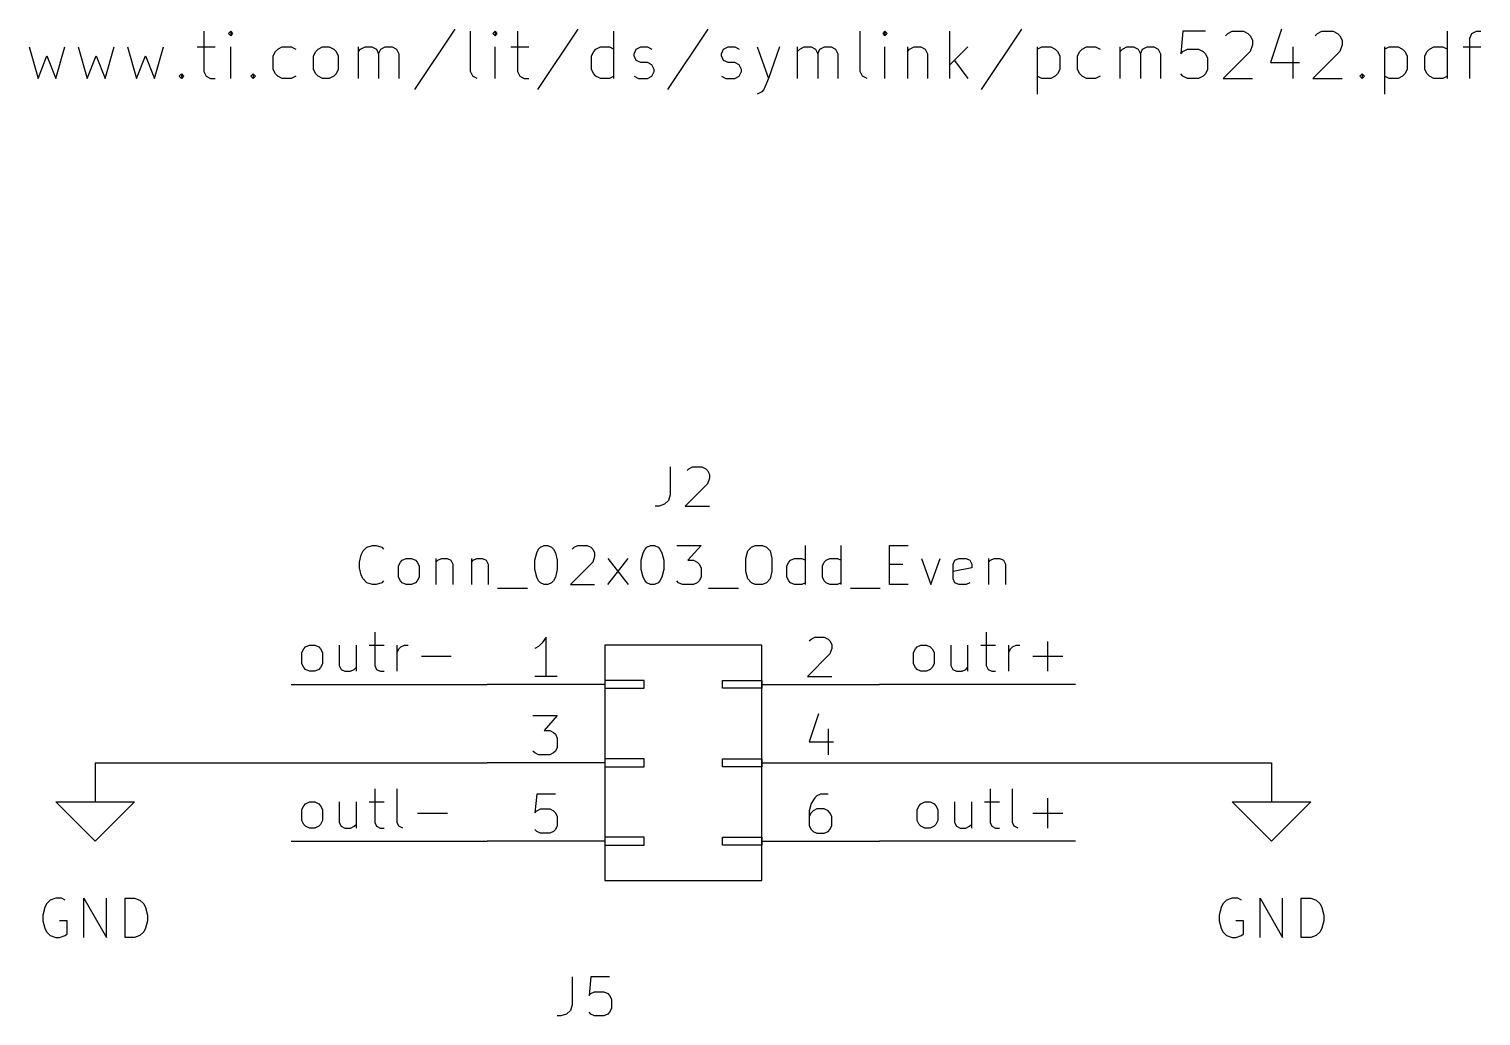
# Model space of a CAD drawing. Header units: millimetres. Extents: x 10 to 287, y -200 to -10.
# Drawn here: x 110.89 to 157.92, y -166.95 to -134.99 of the extents above; entities that cross this region are included whole.
import ezdxf

# ---------------------------------------------------------------- set-up
doc = ezdxf.new("R2010")
doc.units = ezdxf.units.MM
for name, color, linetype in [('GRAYTHREE', 253, 'CONTINUOUS'), ('GREENSIXTYFIVE', 129, 'CONTINUOUS'), ('LIGHTGREEN', 92, 'CONTINUOUS'), ('LIGHTRED', 12, 'CONTINUOUS'), ('MAGENTA', 214, 'CONTINUOUS'), ('RED', 14, 'CONTINUOUS'), ('REDSIX', 19, 'CONTINUOUS'), ('WHITE', 250, 'CONTINUOUS')]:
    doc.layers.add(name, color=color, linetype=linetype)

msp = doc.modelspace()

# ---------------------------------------------------------------- linework, layer by layer
at = {"layer": 'GRAYTHREE', "linetype": 'CONTINUOUS'}
for p, q in [((128.4817, -165.6792), (128.4817, -166.5864)), ((129.0864, -165.6792), (129.026, -166.284)), ((129.6912, -165.6792), (129.0864, -165.6792)), ((129.026, -166.284), (129.0864, -166.2235)), ((129.0864, -166.2235), (129.2074, -166.163)), ((129.2074, -166.163), (129.5098, -166.163)), ((129.5098, -166.163), (129.6307, -166.2235)), ((129.6307, -166.2235), (129.6912, -166.284)), ((129.6912, -166.284), (129.7517, -166.4049)), ((129.7517, -166.4049), (129.7517, -166.7073)), ((128.3003, -166.8888), (128.1188, -166.9492)), ((128.4212, -166.7678), (128.3003, -166.8888)), ((128.4817, -166.5864), (128.4212, -166.7678)), ((129.0864, -166.8888), (129.026, -166.8283)), ((129.2074, -166.9492), (129.0864, -166.8888)), ((129.6307, -166.8888), (129.5098, -166.9492)), ((129.6912, -166.8283), (129.6307, -166.8888)), ((129.7517, -166.7073), (129.6912, -166.8283)), ((128.1188, -166.9492), (127.9979, -166.9492)), ((129.5098, -166.9492), (129.2074, -166.9492))]:
    msp.add_line(p, q, dxfattribs=at)
at = {"layer": 'GREENSIXTYFIVE', "linetype": 'CONTINUOUS'}
for p, q in [((131.6567, -149.1692), (131.6567, -150.0764)), ((132.201, -149.2902), (132.2614, -149.2297)), ((132.2614, -149.2297), (132.3824, -149.1692)), ((132.3824, -149.1692), (132.6848, -149.1692)), ((132.6848, -149.1692), (132.8057, -149.2297)), ((132.8057, -149.2297), (132.8662, -149.2902)), ((132.8662, -149.2902), (132.9267, -149.4111)), ((132.9267, -149.5321), (132.8662, -149.7135)), ((132.9267, -149.4111), (132.9267, -149.5321)), ((132.8662, -149.7135), (132.1405, -150.4392)), ((131.2938, -150.4392), (131.1729, -150.4392)), ((131.4753, -150.3788), (131.2938, -150.4392)), ((131.5962, -150.2578), (131.4753, -150.3788)), ((131.6567, -150.0764), (131.5962, -150.2578)), ((132.1405, -150.4392), (132.9267, -150.4392)), ((121.648, -152.0116), (121.7085, -151.8907)), ((121.7085, -151.8907), (121.8295, -151.7697)), ((121.8295, -151.7697), (122.0109, -151.7092)), ((122.0109, -151.7092), (122.1318, -151.7092)), ((122.1318, -151.7092), (122.3133, -151.7697)), ((122.3133, -151.7697), (122.3737, -151.8302)), ((127.3326, -151.9511), (127.3931, -151.8302)), ((127.3931, -151.8302), (127.4536, -151.7697)), ((127.4536, -151.7697), (127.5745, -151.7092)), ((127.5745, -151.7092), (127.6955, -151.7092)), ((127.6955, -151.7092), (127.8164, -151.7697)), ((127.8164, -151.7697), (127.8769, -151.8302)), ((127.8769, -151.8302), (127.9374, -151.9511)), ((128.4817, -151.8302), (128.5421, -151.7697)), ((128.5421, -151.7697), (128.6631, -151.7092)), ((128.6631, -151.7092), (128.9655, -151.7092)), ((128.9655, -151.7092), (129.0864, -151.7697)), ((129.0864, -151.7697), (129.1469, -151.8302)), ((129.1469, -151.8302), (129.2074, -151.9511)), ((130.7797, -151.9511), (130.8402, -151.8302)), ((130.8402, -151.8302), (130.9007, -151.7697)), ((130.9007, -151.7697), (131.0216, -151.7092)), ((131.0216, -151.7092), (131.1426, -151.7092)), ((131.1426, -151.7092), (131.2635, -151.7697)), ((131.2635, -151.7697), (131.324, -151.8302)), ((131.324, -151.8302), (131.3845, -151.9511)), ((131.8683, -151.7092), (132.6545, -151.7092)), ((132.6545, -151.7092), (132.2311, -152.193)), ((134.1059, -152.1326), (134.1663, -151.8907)), ((134.1663, -151.8907), (134.2873, -151.7697)), ((134.2873, -151.7697), (134.4082, -151.7092)), ((134.4082, -151.7092), (134.6501, -151.7092)), ((134.6501, -151.7092), (134.7711, -151.7697)), ((134.7711, -151.7697), (134.892, -151.8907)), ((134.892, -151.8907), (134.9525, -152.1326)), ((136.0411, -152.9792), (136.0411, -151.7092)), ((137.1901, -152.9792), (137.1901, -151.7092)), ((138.7624, -152.9792), (138.7624, -151.7092)), ((138.7624, -151.7092), (139.3672, -151.7092)), ((121.5876, -152.2535), (121.648, -152.0116)), ((121.5876, -152.4349), (121.5876, -152.2535)), ((122.8576, -152.3745), (122.918, -152.2535)), ((122.918, -152.2535), (122.9785, -152.193)), ((122.9785, -152.193), (123.0995, -152.1326)), ((123.0995, -152.1326), (123.2809, -152.1326)), ((123.2809, -152.1326), (123.4018, -152.193)), ((123.4018, -152.193), (123.4623, -152.2535)), ((123.4623, -152.2535), (123.5228, -152.3745)), ((124.067, -152.1326), (124.067, -152.9792)), ((124.067, -152.2535), (124.1275, -152.193)), ((124.1275, -152.193), (124.2485, -152.1326)), ((124.2485, -152.1326), (124.4299, -152.1326)), ((124.4299, -152.1326), (124.5508, -152.193)), ((124.5508, -152.193), (124.6113, -152.314)), ((124.6113, -152.314), (124.6113, -152.9792)), ((125.216, -152.1326), (125.216, -152.9792)), ((125.216, -152.2535), (125.2765, -152.193)), ((125.2765, -152.193), (125.3975, -152.1326)), ((125.3975, -152.1326), (125.5789, -152.1326)), ((125.5789, -152.1326), (125.6998, -152.193)), ((125.6998, -152.193), (125.7603, -152.314)), ((125.7603, -152.314), (125.7603, -152.9792)), ((127.2722, -152.193), (127.3326, -151.9511)), ((127.2722, -152.4954), (127.2722, -152.193)), ((127.9374, -151.9511), (127.9979, -152.193)), ((127.9979, -152.193), (127.9979, -152.4954)), ((129.1469, -152.2535), (128.4212, -152.9792)), ((129.2074, -152.0721), (129.1469, -152.2535)), ((129.2074, -151.9511), (129.2074, -152.0721)), ((129.6307, -152.9792), (130.2959, -152.1326)), ((129.6307, -152.1326), (130.2959, -152.9792)), ((130.7193, -152.193), (130.7797, -151.9511)), ((130.7193, -152.4954), (130.7193, -152.193)), ((131.3845, -151.9511), (131.445, -152.193)), ((131.445, -152.193), (131.445, -152.4954)), ((132.2311, -152.193), (132.4126, -152.193)), ((132.4126, -152.193), (132.5335, -152.2535)), ((132.5335, -152.2535), (132.594, -152.314)), ((132.594, -152.314), (132.6545, -152.4349)), ((134.1059, -152.5559), (134.1059, -152.1326)), ((134.9525, -152.1326), (134.9525, -152.5559)), ((135.4364, -152.3745), (135.4968, -152.2535)), ((135.4968, -152.2535), (135.5573, -152.193)), ((135.5573, -152.193), (135.6783, -152.1326)), ((135.6783, -152.1326), (135.9202, -152.1326)), ((135.9202, -152.1326), (136.0411, -152.193)), ((136.5854, -152.3745), (136.6458, -152.2535)), ((136.6458, -152.2535), (136.7063, -152.193)), ((136.7063, -152.193), (136.8273, -152.1326)), ((136.8273, -152.1326), (137.0692, -152.1326)), ((137.0692, -152.1326), (137.1901, -152.193)), ((138.7624, -152.314), (139.1858, -152.314)), ((139.7905, -152.1326), (140.0929, -152.9792)), ((140.0929, -152.9792), (140.3952, -152.1326)), ((140.8186, -152.314), (140.879, -152.193)), ((140.8186, -152.7978), (140.8186, -152.314)), ((140.879, -152.193), (141, -152.1326)), ((141, -152.1326), (141.2419, -152.1326)), ((141.2419, -152.1326), (141.3628, -152.193)), ((141.3628, -152.193), (141.4233, -152.314)), ((141.4233, -152.314), (141.4233, -152.4349)), ((141.9676, -152.1326), (141.9676, -152.9792)), ((141.9676, -152.2535), (142.0281, -152.193)), ((142.0281, -152.193), (142.1491, -152.1326)), ((142.1491, -152.1326), (142.3305, -152.1326)), ((142.3305, -152.1326), (142.4514, -152.193)), ((142.4514, -152.193), (142.5119, -152.314)), ((142.5119, -152.314), (142.5119, -152.9792)), ((121.648, -152.6768), (121.5876, -152.4349)), ((121.7085, -152.7978), (121.648, -152.6768)), ((121.8295, -152.9188), (121.7085, -152.7978)), ((122.8576, -152.7373), (122.8576, -152.3745)), ((122.918, -152.8583), (122.8576, -152.7373)), ((123.5228, -152.7373), (123.4623, -152.8583)), ((123.5228, -152.3745), (123.5228, -152.7373)), ((127.3326, -152.7373), (127.2722, -152.4954)), ((127.3931, -152.8583), (127.3326, -152.7373)), ((127.9374, -152.7373), (127.8769, -152.8583)), ((127.9979, -152.4954), (127.9374, -152.7373)), ((130.7797, -152.7373), (130.7193, -152.4954)), ((130.8402, -152.8583), (130.7797, -152.7373)), ((131.3845, -152.7373), (131.324, -152.8583)), ((131.445, -152.4954), (131.3845, -152.7373)), ((132.6545, -152.7373), (132.594, -152.8583)), ((132.6545, -152.4349), (132.6545, -152.7373)), ((134.1663, -152.7978), (134.1059, -152.5559)), ((134.2873, -152.9188), (134.1663, -152.7978)), ((134.892, -152.7978), (134.7711, -152.9188)), ((134.9525, -152.5559), (134.892, -152.7978)), ((135.4364, -152.7373), (135.4364, -152.3745)), ((135.4968, -152.8583), (135.4364, -152.7373)), ((136.5854, -152.7373), (136.5854, -152.3745)), ((136.6458, -152.8583), (136.5854, -152.7373)), ((141.4233, -152.4349), (140.8186, -152.5559)), ((140.879, -152.9188), (140.8186, -152.7978)), ((122.0109, -152.9792), (121.8295, -152.9188)), ((122.1318, -152.9792), (122.0109, -152.9792)), ((122.3133, -152.9188), (122.1318, -152.9792)), ((122.3737, -152.8583), (122.3133, -152.9188)), ((122.9785, -152.9188), (122.918, -152.8583)), ((123.0995, -152.9792), (122.9785, -152.9188)), ((123.2809, -152.9792), (123.0995, -152.9792)), ((123.4018, -152.9188), (123.2809, -152.9792)), ((123.4623, -152.8583), (123.4018, -152.9188)), ((126.0627, -153.1002), (127.0303, -153.1002)), ((127.4536, -152.9188), (127.3931, -152.8583)), ((127.5745, -152.9792), (127.4536, -152.9188)), ((127.6955, -152.9792), (127.5745, -152.9792)), ((127.8164, -152.9188), (127.6955, -152.9792)), ((127.8769, -152.8583), (127.8164, -152.9188)), ((128.4212, -152.9792), (129.2074, -152.9792)), ((130.9007, -152.9188), (130.8402, -152.8583)), ((131.0216, -152.9792), (130.9007, -152.9188)), ((131.1426, -152.9792), (131.0216, -152.9792)), ((131.2635, -152.9188), (131.1426, -152.9792)), ((131.324, -152.8583), (131.2635, -152.9188)), ((131.9288, -152.9188), (131.8683, -152.8583)), ((132.0497, -152.9792), (131.9288, -152.9188)), ((132.4126, -152.9792), (132.0497, -152.9792)), ((132.5335, -152.9188), (132.4126, -152.9792)), ((132.594, -152.8583), (132.5335, -152.9188)), ((132.8964, -153.1002), (133.864, -153.1002)), ((134.4082, -152.9792), (134.2873, -152.9188)), ((134.6501, -152.9792), (134.4082, -152.9792)), ((134.7711, -152.9188), (134.6501, -152.9792)), ((135.5573, -152.9188), (135.4968, -152.8583)), ((135.6783, -152.9792), (135.5573, -152.9188)), ((135.9202, -152.9792), (135.6783, -152.9792)), ((136.0411, -152.9188), (135.9202, -152.9792)), ((136.7063, -152.9188), (136.6458, -152.8583)), ((136.8273, -152.9792), (136.7063, -152.9188)), ((137.0692, -152.9792), (136.8273, -152.9792)), ((137.1901, -152.9188), (137.0692, -152.9792)), ((137.4925, -153.1002), (138.4601, -153.1002)), ((139.3672, -152.9792), (138.7624, -152.9792)), ((141, -152.9792), (140.879, -152.9188)), ((141.2419, -152.9792), (141, -152.9792)), ((141.3628, -152.9188), (141.2419, -152.9792)), ((111.76, -163.1392), (111.5786, -163.1997)), ((111.9414, -163.1392), (111.76, -163.1392)), ((112.0624, -163.1997), (111.9414, -163.1392)), ((112.6671, -164.4092), (112.6671, -163.1392)), ((112.6671, -163.1392), (113.3928, -164.4092)), ((113.3928, -164.4092), (113.3928, -163.1392)), ((113.9976, -164.4092), (113.9976, -163.1392)), ((113.9976, -163.1392), (114.3, -163.1392)), ((114.3, -163.1392), (114.4814, -163.1997)), ((149.86, -163.1392), (149.6786, -163.1997)), ((150.0414, -163.1392), (149.86, -163.1392)), ((150.1624, -163.1997), (150.0414, -163.1392)), ((150.7671, -164.4092), (150.7671, -163.1392)), ((150.7671, -163.1392), (151.4928, -164.4092)), ((151.4928, -164.4092), (151.4928, -163.1392)), ((152.0976, -164.4092), (152.0976, -163.1392)), ((152.0976, -163.1392), (152.4, -163.1392)), ((152.4, -163.1392), (152.5814, -163.1997)), ((111.3971, -163.4416), (111.3367, -163.6835)), ((111.4576, -163.3207), (111.3971, -163.4416)), ((111.5786, -163.1997), (111.4576, -163.3207)), ((114.4814, -163.1997), (114.6024, -163.3207)), ((114.6024, -163.3207), (114.6629, -163.4416)), ((114.6629, -163.4416), (114.7233, -163.6835)), ((149.4971, -163.4416), (149.4367, -163.6835)), ((149.5576, -163.3207), (149.4971, -163.4416)), ((149.6786, -163.1997), (149.5576, -163.3207)), ((152.5814, -163.1997), (152.7024, -163.3207)), ((152.7024, -163.3207), (152.7629, -163.4416)), ((152.7629, -163.4416), (152.8233, -163.6835)), ((111.3367, -163.6835), (111.3367, -163.8649)), ((111.3367, -163.8649), (111.3971, -164.1068)), ((111.3971, -164.1068), (111.4576, -164.2278)), ((112.1228, -163.8649), (111.8809, -163.8649)), ((112.1228, -164.2883), (112.1228, -163.8649)), ((114.6629, -164.1068), (114.6024, -164.2278)), ((114.7233, -163.8649), (114.6629, -164.1068)), ((114.7233, -163.6835), (114.7233, -163.8649)), ((149.4367, -163.6835), (149.4367, -163.8649)), ((149.4367, -163.8649), (149.4971, -164.1068)), ((149.4971, -164.1068), (149.5576, -164.2278)), ((150.2228, -163.8649), (149.9809, -163.8649)), ((150.2228, -164.2883), (150.2228, -163.8649)), ((152.7629, -164.1068), (152.7024, -164.2278)), ((152.8233, -163.8649), (152.7629, -164.1068)), ((152.8233, -163.6835), (152.8233, -163.8649)), ((111.4576, -164.2278), (111.5786, -164.3488)), ((111.5786, -164.3488), (111.76, -164.4092)), ((111.76, -164.4092), (111.8809, -164.4092)), ((111.8809, -164.4092), (112.0624, -164.3488)), ((112.0624, -164.3488), (112.1228, -164.2883)), ((114.3, -164.4092), (113.9976, -164.4092)), ((114.4814, -164.3488), (114.3, -164.4092)), ((114.6024, -164.2278), (114.4814, -164.3488)), ((149.5576, -164.2278), (149.6786, -164.3488)), ((149.6786, -164.3488), (149.86, -164.4092)), ((149.86, -164.4092), (149.9809, -164.4092)), ((149.9809, -164.4092), (150.1624, -164.3488)), ((150.1624, -164.3488), (150.2228, -164.2883)), ((152.4, -164.4092), (152.0976, -164.4092)), ((152.5814, -164.3488), (152.4, -164.4092)), ((152.7024, -164.2278), (152.5814, -164.3488))]:
    msp.add_line(p, q, dxfattribs=at)
at = {"layer": 'LIGHTGREEN', "linetype": 'CONTINUOUS'}
for p, q in [((119.38, -156.21), (125.73, -156.21)), ((144.78, -156.21), (138.43, -156.21)), ((113.03, -158.75), (125.73, -158.75)), ((138.43, -158.75), (151.13, -158.75)), ((119.38, -161.29), (125.73, -161.29)), ((144.78, -161.29), (138.43, -161.29))]:
    msp.add_line(p, q, dxfattribs=at)
at = {"layer": 'LIGHTRED', "linetype": 'CONTINUOUS'}
for p, q in [((127.635, -154.6829), (127.5141, -154.8644)), ((127.635, -155.9529), (127.635, -154.6829)), ((136.2226, -154.7434), (136.3436, -154.6829)), ((136.3436, -154.6829), (136.646, -154.6829)), ((136.646, -154.6829), (136.7669, -154.7434)), ((127.3931, -154.9853), (127.2722, -155.0458)), ((127.5141, -154.8644), (127.3931, -154.9853)), ((136.1622, -154.8039), (136.2226, -154.7434)), ((136.7669, -154.7434), (136.8274, -154.8039)), ((136.8274, -154.8039), (136.8879, -154.9248)), ((136.8879, -155.0458), (136.8274, -155.2272)), ((136.8879, -154.9248), (136.8879, -155.0458)), ((136.8274, -155.2272), (136.1017, -155.9529)), ((127.9979, -155.9529), (127.2722, -155.9529)), ((136.1017, -155.9529), (136.8879, -155.9529)), ((127.2117, -157.2229), (127.9979, -157.2229)), ((127.9979, -157.2229), (127.5745, -157.7067)), ((136.4645, -157.1625), (136.1622, -158.0696)), ((127.5745, -157.7067), (127.756, -157.7067)), ((127.756, -157.7067), (127.8769, -157.7672)), ((127.8769, -157.7672), (127.9374, -157.8277)), ((127.9374, -157.8277), (127.9979, -157.9486)), ((127.9979, -157.9486), (127.9979, -158.251)), ((136.7669, -157.6463), (136.7669, -158.4929)), ((127.2722, -158.4325), (127.2117, -158.372)), ((127.3931, -158.4929), (127.2722, -158.4325)), ((127.8769, -158.4325), (127.756, -158.4929)), ((127.9374, -158.372), (127.8769, -158.4325)), ((127.9979, -158.251), (127.9374, -158.372)), ((136.1622, -158.0696), (136.9483, -158.0696)), ((127.756, -158.4929), (127.3931, -158.4929)), ((127.3326, -159.7629), (127.2722, -160.3677)), ((127.9374, -159.7629), (127.3326, -159.7629)), ((136.3436, -159.8839), (136.2226, -160.0653)), ((136.4041, -159.8234), (136.3436, -159.8839)), ((136.525, -159.7629), (136.4041, -159.8234)), ((136.7669, -159.7629), (136.525, -159.7629)), ((127.2722, -160.3677), (127.3326, -160.3072)), ((127.3326, -160.3072), (127.4536, -160.2467)), ((127.4536, -160.2467), (127.756, -160.2467)), ((127.756, -160.2467), (127.8769, -160.3072)), ((127.8769, -160.3072), (127.9374, -160.3677)), ((136.2226, -160.0653), (136.1622, -160.3072)), ((136.1622, -160.3072), (136.1622, -160.791)), ((136.2831, -160.3072), (136.2226, -160.3677)), ((136.4041, -160.2467), (136.2831, -160.3072)), ((136.646, -160.2467), (136.4041, -160.2467)), ((136.7669, -160.3072), (136.646, -160.2467)), ((136.8274, -160.3677), (136.7669, -160.3072)), ((127.9374, -160.3677), (127.9979, -160.4886)), ((127.9979, -160.791), (127.9374, -160.912)), ((127.9979, -160.4886), (127.9979, -160.791)), ((136.2226, -160.3677), (136.1622, -160.4886)), ((136.1622, -160.791), (136.2226, -160.912)), ((136.8879, -160.4886), (136.8274, -160.3677)), ((136.8274, -160.912), (136.8879, -160.791)), ((136.8879, -160.791), (136.8879, -160.4886)), ((127.3326, -160.9725), (127.2722, -160.912)), ((127.4536, -161.0329), (127.3326, -160.9725)), ((127.756, -161.0329), (127.4536, -161.0329)), ((127.8769, -160.9725), (127.756, -161.0329)), ((127.9374, -160.912), (127.8769, -160.9725)), ((136.2226, -160.912), (136.2831, -160.9725)), ((136.2831, -160.9725), (136.4041, -161.0329)), ((136.4041, -161.0329), (136.646, -161.0329)), ((136.646, -161.0329), (136.7669, -160.9725)), ((136.7669, -160.9725), (136.8274, -160.912))]:
    msp.add_line(p, q, dxfattribs=at)
at = {"layer": 'MAGENTA', "linetype": 'CONTINUOUS'}
for p, q in [((116.5497, -135.061), (116.5497, -136.3673)), ((116.5497, -135.061), (116.5497, -136.3673)), ((117.4206, -135.061), (117.348, -135.1336)), ((117.4206, -135.061), (117.348, -135.1336)), ((117.348, -135.1336), (117.4206, -135.2062)), ((117.348, -135.1336), (117.4206, -135.2062)), ((117.4932, -135.1336), (117.4206, -135.061)), ((117.4206, -135.061), (117.4206, -135.2062)), ((117.4932, -135.1336), (117.4206, -135.061)), ((117.4206, -135.061), (117.4206, -135.2062)), ((117.4206, -135.2062), (117.4932, -135.1336)), ((117.4206, -135.2062), (117.4932, -135.1336)), ((124.6778, -134.9885), (123.3715, -136.9479)), ((124.6778, -134.9885), (123.3715, -136.9479)), ((125.1858, -136.3673), (125.1858, -135.061)), ((125.1858, -136.3673), (125.1858, -135.061)), ((125.9841, -135.061), (125.9115, -135.1336)), ((125.9841, -135.061), (125.9115, -135.1336)), ((125.9115, -135.1336), (125.9841, -135.2062)), ((125.9115, -135.1336), (125.9841, -135.2062)), ((126.0567, -135.1336), (125.9841, -135.061)), ((125.9841, -135.061), (125.9841, -135.2062)), ((126.0567, -135.1336), (125.9841, -135.061)), ((125.9841, -135.061), (125.9841, -135.2062)), ((125.9841, -135.2062), (126.0567, -135.1336)), ((125.9841, -135.2062), (126.0567, -135.1336)), ((126.7098, -135.061), (126.7098, -136.3673)), ((126.7098, -135.061), (126.7098, -136.3673)), ((128.6693, -134.9885), (127.363, -136.9479)), ((128.6693, -134.9885), (127.363, -136.9479)), ((129.8305, -136.585), (129.8305, -135.061)), ((129.8305, -136.585), (129.8305, -135.061)), ((132.8785, -134.9885), (131.5722, -136.9479)), ((132.8785, -134.9885), (131.5722, -136.9479)), ((137.8133, -136.3673), (137.8133, -135.061)), ((137.8133, -136.3673), (137.8133, -135.061)), ((138.6116, -135.061), (138.539, -135.1336)), ((138.6116, -135.061), (138.539, -135.1336)), ((138.539, -135.1336), (138.6116, -135.2062)), ((138.539, -135.1336), (138.6116, -135.2062)), ((138.6842, -135.1336), (138.6116, -135.061)), ((138.6116, -135.061), (138.6116, -135.2062)), ((138.6842, -135.1336), (138.6116, -135.061)), ((138.6116, -135.061), (138.6116, -135.2062)), ((138.6116, -135.2062), (138.6842, -135.1336)), ((138.6116, -135.2062), (138.6842, -135.1336)), ((140.7162, -136.585), (140.7162, -135.061)), ((140.7162, -136.585), (140.7162, -135.061)), ((143.0385, -134.9885), (141.7322, -136.9479)), ((143.0385, -134.9885), (141.7322, -136.9479)), ((148.2637, -135.061), (148.1911, -135.7867)), ((148.2637, -135.061), (148.1911, -135.7867)), ((148.9894, -135.061), (148.2637, -135.061)), ((148.9894, -135.061), (148.2637, -135.061)), ((149.6425, -135.2062), (149.7151, -135.1336)), ((149.6425, -135.2062), (149.7151, -135.1336)), ((149.7151, -135.1336), (149.8603, -135.061)), ((149.7151, -135.1336), (149.8603, -135.061)), ((149.8603, -135.061), (150.2231, -135.061)), ((149.8603, -135.061), (150.2231, -135.061)), ((150.2231, -135.061), (150.3683, -135.1336)), ((150.2231, -135.061), (150.3683, -135.1336)), ((150.3683, -135.1336), (150.4408, -135.2062)), ((150.3683, -135.1336), (150.4408, -135.2062)), ((150.4408, -135.2062), (150.5134, -135.3513)), ((150.4408, -135.2062), (150.5134, -135.3513)), ((150.5134, -135.3513), (150.5134, -135.4965)), ((150.5134, -135.3513), (150.5134, -135.4965)), ((151.4568, -134.9885), (151.0939, -136.077)), ((151.4568, -134.9885), (151.0939, -136.077)), ((152.5453, -135.2062), (152.6179, -135.1336)), ((152.5453, -135.2062), (152.6179, -135.1336)), ((152.6179, -135.1336), (152.7631, -135.061)), ((152.6179, -135.1336), (152.7631, -135.061)), ((152.7631, -135.061), (153.1259, -135.061)), ((152.7631, -135.061), (153.1259, -135.061)), ((153.1259, -135.061), (153.2711, -135.1336)), ((153.1259, -135.061), (153.2711, -135.1336)), ((153.2711, -135.1336), (153.3436, -135.2062)), ((153.2711, -135.1336), (153.3436, -135.2062)), ((153.3436, -135.2062), (153.4162, -135.3513)), ((153.3436, -135.2062), (153.4162, -135.3513)), ((153.4162, -135.3513), (153.4162, -135.4965)), ((153.4162, -135.3513), (153.4162, -135.4965)), ((156.8271, -136.585), (156.8271, -135.061)), ((156.8271, -136.585), (156.8271, -135.061)), ((157.5528, -135.2787), (157.6254, -135.1336)), ((157.5528, -135.2787), (157.6254, -135.1336)), ((157.5528, -136.585), (157.5528, -135.2787)), ((157.5528, -136.585), (157.5528, -135.2787)), ((157.6254, -135.1336), (157.7705, -135.061)), ((157.6254, -135.1336), (157.7705, -135.061)), ((157.7705, -135.061), (157.9157, -135.061)), ((157.7705, -135.061), (157.9157, -135.061)), ((110.8891, -135.569), (111.1794, -136.585)), ((110.8891, -135.569), (111.1794, -136.585)), ((111.1794, -136.585), (111.4696, -135.8593)), ((111.1794, -136.585), (111.4696, -135.8593)), ((111.4696, -135.8593), (111.7599, -136.585)), ((111.4696, -135.8593), (111.7599, -136.585)), ((111.7599, -136.585), (112.0502, -135.569)), ((111.7599, -136.585), (112.0502, -135.569)), ((112.4857, -135.569), (112.776, -136.585)), ((112.4857, -135.569), (112.776, -136.585)), ((112.776, -136.585), (113.0662, -135.8593)), ((112.776, -136.585), (113.0662, -135.8593)), ((113.0662, -135.8593), (113.3565, -136.585)), ((113.0662, -135.8593), (113.3565, -136.585)), ((113.3565, -136.585), (113.6468, -135.569)), ((113.3565, -136.585), (113.6468, -135.569)), ((114.0823, -135.569), (114.3726, -136.585)), ((114.0823, -135.569), (114.3726, -136.585)), ((114.3726, -136.585), (114.6628, -135.8593)), ((114.3726, -136.585), (114.6628, -135.8593)), ((114.6628, -135.8593), (114.9531, -136.585)), ((114.6628, -135.8593), (114.9531, -136.585)), ((114.9531, -136.585), (115.2434, -135.569)), ((114.9531, -136.585), (115.2434, -135.569)), ((116.332, -135.569), (116.9126, -135.569)), ((116.332, -135.569), (116.9126, -135.569)), ((117.4206, -136.585), (117.4206, -135.569)), ((117.4206, -136.585), (117.4206, -135.569)), ((118.7994, -135.8593), (118.872, -135.7142)), ((118.7994, -135.8593), (118.872, -135.7142)), ((118.7994, -136.2947), (118.7994, -135.8593)), ((118.7994, -136.2947), (118.7994, -135.8593)), ((118.872, -135.7142), (118.9446, -135.6416)), ((118.872, -135.7142), (118.9446, -135.6416)), ((118.9446, -135.6416), (119.0897, -135.569)), ((118.9446, -135.6416), (119.0897, -135.569)), ((119.0897, -135.569), (119.38, -135.569)), ((119.0897, -135.569), (119.38, -135.569)), ((119.38, -135.569), (119.5252, -135.6416)), ((119.38, -135.569), (119.5252, -135.6416)), ((120.1057, -135.8593), (120.1783, -135.7142)), ((120.1057, -135.8593), (120.1783, -135.7142)), ((120.1057, -136.2947), (120.1057, -135.8593)), ((120.1057, -136.2947), (120.1057, -135.8593)), ((120.1783, -135.7142), (120.2509, -135.6416)), ((120.1783, -135.7142), (120.2509, -135.6416)), ((120.2509, -135.6416), (120.396, -135.569)), ((120.2509, -135.6416), (120.396, -135.569)), ((120.396, -135.569), (120.6137, -135.569)), ((120.396, -135.569), (120.6137, -135.569)), ((120.6137, -135.569), (120.7589, -135.6416)), ((120.6137, -135.569), (120.7589, -135.6416)), ((120.7589, -135.6416), (120.8315, -135.7142)), ((120.7589, -135.6416), (120.8315, -135.7142)), ((120.8315, -135.7142), (120.904, -135.8593)), ((120.8315, -135.7142), (120.904, -135.8593)), ((120.904, -135.8593), (120.904, -136.2947)), ((120.904, -135.8593), (120.904, -136.2947)), ((121.5572, -136.585), (121.5572, -135.569)), ((121.5572, -136.585), (121.5572, -135.569)), ((121.5572, -135.7142), (121.6298, -135.6416)), ((121.5572, -135.7142), (121.6298, -135.6416)), ((121.6298, -135.6416), (121.7749, -135.569)), ((121.6298, -135.6416), (121.7749, -135.569)), ((121.7749, -135.569), (121.9926, -135.569)), ((121.7749, -135.569), (121.9926, -135.569)), ((121.9926, -135.569), (122.1378, -135.6416)), ((121.9926, -135.569), (122.1378, -135.6416)), ((122.1378, -135.6416), (122.2104, -135.7867)), ((122.1378, -135.6416), (122.2104, -135.7867)), ((122.2104, -135.7867), (122.2829, -135.6416)), ((122.2104, -135.7867), (122.2829, -135.6416)), ((122.2104, -135.7867), (122.2104, -136.585)), ((122.2104, -135.7867), (122.2104, -136.585)), ((122.2829, -135.6416), (122.4281, -135.569)), ((122.2829, -135.6416), (122.4281, -135.569)), ((122.4281, -135.569), (122.6458, -135.569)), ((122.4281, -135.569), (122.6458, -135.569)), ((122.6458, -135.569), (122.7909, -135.6416)), ((122.6458, -135.569), (122.7909, -135.6416)), ((122.7909, -135.6416), (122.8635, -135.7867)), ((122.7909, -135.6416), (122.8635, -135.7867)), ((122.8635, -135.7867), (122.8635, -136.585)), ((122.8635, -135.7867), (122.8635, -136.585)), ((125.9841, -136.585), (125.9841, -135.569)), ((125.9841, -136.585), (125.9841, -135.569)), ((126.4921, -135.569), (127.0727, -135.569)), ((126.4921, -135.569), (127.0727, -135.569)), ((129.1047, -135.8593), (129.1773, -135.7142)), ((129.1047, -135.8593), (129.1773, -135.7142)), ((129.1047, -136.2947), (129.1047, -135.8593)), ((129.1047, -136.2947), (129.1047, -135.8593)), ((129.1773, -135.7142), (129.2499, -135.6416)), ((129.1773, -135.7142), (129.2499, -135.6416)), ((129.2499, -135.6416), (129.395, -135.569)), ((129.2499, -135.6416), (129.395, -135.569)), ((129.395, -135.569), (129.6853, -135.569)), ((129.395, -135.569), (129.6853, -135.569)), ((129.6853, -135.569), (129.8305, -135.6416)), ((129.6853, -135.569), (129.8305, -135.6416)), ((130.4836, -135.7867), (130.5562, -135.6416)), ((130.4836, -135.7867), (130.5562, -135.6416)), ((130.4836, -135.8593), (130.4836, -135.7867)), ((130.4836, -135.8593), (130.4836, -135.7867)), ((130.5562, -136.0045), (130.4836, -135.8593)), ((130.5562, -136.0045), (130.4836, -135.8593)), ((130.5562, -135.6416), (130.7014, -135.569)), ((130.5562, -135.6416), (130.7014, -135.569)), ((130.7014, -135.569), (130.9191, -135.569)), ((130.7014, -135.569), (130.9191, -135.569)), ((130.9191, -135.569), (131.0642, -135.6416)), ((130.9191, -135.569), (131.0642, -135.6416)), ((133.3139, -135.7867), (133.3865, -135.6416)), ((133.3139, -135.7867), (133.3865, -135.6416)), ((133.3139, -135.8593), (133.3139, -135.7867)), ((133.3139, -135.8593), (133.3139, -135.7867)), ((133.3865, -136.0045), (133.3139, -135.8593)), ((133.3865, -136.0045), (133.3139, -135.8593)), ((133.3865, -135.6416), (133.5317, -135.569)), ((133.3865, -135.6416), (133.5317, -135.569)), ((133.5317, -135.569), (133.7494, -135.569)), ((133.5317, -135.569), (133.7494, -135.569)), ((133.7494, -135.569), (133.8945, -135.6416)), ((133.7494, -135.569), (133.8945, -135.6416)), ((134.4751, -135.569), (134.8379, -136.585)), ((134.4751, -135.569), (134.8379, -136.585)), ((135.2008, -135.569), (134.8379, -136.585)), ((135.2008, -135.569), (134.8379, -136.585)), ((135.7813, -136.585), (135.7813, -135.569)), ((135.7813, -136.585), (135.7813, -135.569)), ((135.7813, -135.7142), (135.8539, -135.6416)), ((135.7813, -135.7142), (135.8539, -135.6416)), ((135.8539, -135.6416), (135.999, -135.569)), ((135.8539, -135.6416), (135.999, -135.569)), ((135.999, -135.569), (136.2167, -135.569)), ((135.999, -135.569), (136.2167, -135.569)), ((136.2167, -135.569), (136.3619, -135.6416)), ((136.2167, -135.569), (136.3619, -135.6416)), ((136.3619, -135.6416), (136.4345, -135.7867)), ((136.3619, -135.6416), (136.4345, -135.7867)), ((136.4345, -135.7867), (136.507, -135.6416)), ((136.4345, -135.7867), (136.507, -135.6416)), ((136.4345, -135.7867), (136.4345, -136.585)), ((136.4345, -135.7867), (136.4345, -136.585)), ((136.507, -135.6416), (136.6522, -135.569)), ((136.507, -135.6416), (136.6522, -135.569)), ((136.6522, -135.569), (136.8699, -135.569)), ((136.6522, -135.569), (136.8699, -135.569)), ((136.8699, -135.569), (137.015, -135.6416)), ((136.8699, -135.569), (137.015, -135.6416)), ((137.015, -135.6416), (137.0876, -135.7867)), ((137.015, -135.6416), (137.0876, -135.7867)), ((137.0876, -135.7867), (137.0876, -136.585)), ((137.0876, -135.7867), (137.0876, -136.585)), ((138.6116, -136.585), (138.6116, -135.569)), ((138.6116, -136.585), (138.6116, -135.569)), ((139.3373, -135.569), (139.3373, -136.585)), ((139.3373, -135.569), (139.3373, -136.585)), ((139.3373, -135.7142), (139.4099, -135.6416)), ((139.3373, -135.7142), (139.4099, -135.6416)), ((139.4099, -135.6416), (139.555, -135.569)), ((139.4099, -135.6416), (139.555, -135.569)), ((139.555, -135.569), (139.7727, -135.569)), ((139.555, -135.569), (139.7727, -135.569)), ((139.7727, -135.569), (139.9179, -135.6416)), ((139.7727, -135.569), (139.9179, -135.6416)), ((139.9179, -135.6416), (139.9905, -135.7867)), ((139.9179, -135.6416), (139.9905, -135.7867)), ((139.9905, -135.7867), (139.9905, -136.585)), ((139.9905, -135.7867), (139.9905, -136.585)), ((141.2968, -135.569), (140.7162, -136.1496)), ((141.2968, -135.569), (140.7162, -136.1496)), ((143.5465, -135.569), (143.5465, -137.093)), ((143.5465, -135.6416), (143.6917, -135.569)), ((143.5465, -135.569), (143.5465, -137.093)), ((143.5465, -135.6416), (143.6917, -135.569)), ((143.6917, -135.569), (143.9819, -135.569)), ((143.6917, -135.569), (143.9819, -135.569)), ((143.9819, -135.569), (144.1271, -135.6416)), ((143.9819, -135.569), (144.1271, -135.6416)), ((144.1271, -135.6416), (144.1997, -135.7142)), ((144.1271, -135.6416), (144.1997, -135.7142)), ((144.1997, -135.7142), (144.2722, -135.8593)), ((144.1997, -135.7142), (144.2722, -135.8593)), ((144.2722, -135.8593), (144.2722, -136.2947)), ((144.2722, -135.8593), (144.2722, -136.2947)), ((144.8528, -135.8593), (144.9254, -135.7142)), ((144.8528, -135.8593), (144.9254, -135.7142)), ((144.8528, -136.2947), (144.8528, -135.8593)), ((144.8528, -136.2947), (144.8528, -135.8593)), ((144.9254, -135.7142), (144.998, -135.6416)), ((144.9254, -135.7142), (144.998, -135.6416)), ((144.998, -135.6416), (145.1431, -135.569)), ((144.998, -135.6416), (145.1431, -135.569)), ((145.1431, -135.569), (145.4334, -135.569)), ((145.1431, -135.569), (145.4334, -135.569)), ((145.4334, -135.569), (145.5786, -135.6416)), ((145.4334, -135.569), (145.5786, -135.6416)), ((146.2317, -136.585), (146.2317, -135.569)), ((146.2317, -136.585), (146.2317, -135.569)), ((146.2317, -135.7142), (146.3043, -135.6416)), ((146.2317, -135.7142), (146.3043, -135.6416)), ((146.3043, -135.6416), (146.4494, -135.569)), ((146.3043, -135.6416), (146.4494, -135.569)), ((146.4494, -135.569), (146.6671, -135.569)), ((146.4494, -135.569), (146.6671, -135.569)), ((146.6671, -135.569), (146.8123, -135.6416)), ((146.6671, -135.569), (146.8123, -135.6416)), ((146.8123, -135.6416), (146.8849, -135.7867)), ((146.8123, -135.6416), (146.8849, -135.7867)), ((146.8849, -135.7867), (146.9574, -135.6416)), ((146.8849, -135.7867), (146.9574, -135.6416)), ((146.8849, -135.7867), (146.8849, -136.585)), ((146.8849, -135.7867), (146.8849, -136.585)), ((146.9574, -135.6416), (147.1026, -135.569)), ((146.9574, -135.6416), (147.1026, -135.569)), ((147.1026, -135.569), (147.3203, -135.569)), ((147.1026, -135.569), (147.3203, -135.569)), ((147.3203, -135.569), (147.4654, -135.6416)), ((147.3203, -135.569), (147.4654, -135.6416)), ((147.4654, -135.6416), (147.538, -135.7867)), ((147.4654, -135.6416), (147.538, -135.7867)), ((147.538, -135.7867), (147.538, -136.585)), ((147.538, -135.7867), (147.538, -136.585)), ((148.1911, -135.7867), (148.2637, -135.7142)), ((148.1911, -135.7867), (148.2637, -135.7142)), ((148.2637, -135.7142), (148.4089, -135.6416)), ((148.2637, -135.7142), (148.4089, -135.6416)), ((148.4089, -135.6416), (148.7717, -135.6416)), ((148.4089, -135.6416), (148.7717, -135.6416)), ((148.7717, -135.6416), (148.9169, -135.7142)), ((148.7717, -135.6416), (148.9169, -135.7142)), ((148.9169, -135.7142), (148.9894, -135.7867)), ((148.9169, -135.7142), (148.9894, -135.7867)), ((148.9894, -135.7867), (149.062, -135.9319)), ((148.9894, -135.7867), (149.062, -135.9319)), ((150.4408, -135.7142), (149.57, -136.585)), ((150.4408, -135.7142), (149.57, -136.585)), ((150.5134, -135.4965), (150.4408, -135.7142)), ((150.5134, -135.4965), (150.4408, -135.7142)), ((151.8197, -135.569), (151.8197, -136.585)), ((151.8197, -135.569), (151.8197, -136.585)), ((153.3436, -135.7142), (152.4728, -136.585)), ((153.3436, -135.7142), (152.4728, -136.585)), ((153.4162, -135.4965), (153.3436, -135.7142)), ((153.4162, -135.4965), (153.3436, -135.7142)), ((154.795, -135.569), (154.795, -137.093)), ((154.795, -135.6416), (154.9402, -135.569)), ((154.795, -135.569), (154.795, -137.093)), ((154.795, -135.6416), (154.9402, -135.569)), ((154.9402, -135.569), (155.2304, -135.569)), ((154.9402, -135.569), (155.2304, -135.569)), ((155.2304, -135.569), (155.3756, -135.6416)), ((155.2304, -135.569), (155.3756, -135.6416)), ((155.3756, -135.6416), (155.4482, -135.7142)), ((155.3756, -135.6416), (155.4482, -135.7142)), ((155.4482, -135.7142), (155.5207, -135.8593)), ((155.4482, -135.7142), (155.5207, -135.8593)), ((155.5207, -135.8593), (155.5207, -136.2947)), ((155.5207, -135.8593), (155.5207, -136.2947)), ((156.1013, -135.8593), (156.1739, -135.7142)), ((156.1013, -135.8593), (156.1739, -135.7142)), ((156.1013, -136.2947), (156.1013, -135.8593)), ((156.1013, -136.2947), (156.1013, -135.8593)), ((156.1739, -135.7142), (156.2465, -135.6416)), ((156.1739, -135.7142), (156.2465, -135.6416)), ((156.2465, -135.6416), (156.3916, -135.569)), ((156.2465, -135.6416), (156.3916, -135.569)), ((156.3916, -135.569), (156.6819, -135.569)), ((156.3916, -135.569), (156.6819, -135.569)), ((156.6819, -135.569), (156.8271, -135.6416)), ((156.6819, -135.569), (156.8271, -135.6416)), ((157.3351, -135.569), (157.9157, -135.569)), ((157.3351, -135.569), (157.9157, -135.569)), ((116.5497, -136.3673), (116.6223, -136.5125)), ((116.5497, -136.3673), (116.6223, -136.5125)), ((118.872, -136.4399), (118.7994, -136.2947)), ((118.872, -136.4399), (118.7994, -136.2947)), ((120.1783, -136.4399), (120.1057, -136.2947)), ((120.1783, -136.4399), (120.1057, -136.2947)), ((120.904, -136.2947), (120.8315, -136.4399)), ((120.904, -136.2947), (120.8315, -136.4399)), ((125.2584, -136.5125), (125.1858, -136.3673)), ((125.2584, -136.5125), (125.1858, -136.3673)), ((126.7098, -136.3673), (126.7824, -136.5125)), ((126.7098, -136.3673), (126.7824, -136.5125)), ((129.1773, -136.4399), (129.1047, -136.2947)), ((129.1773, -136.4399), (129.1047, -136.2947)), ((130.7014, -136.077), (130.5562, -136.0045)), ((130.7014, -136.077), (130.5562, -136.0045)), ((130.9191, -136.077), (130.7014, -136.077)), ((130.9191, -136.077), (130.7014, -136.077)), ((131.0642, -136.1496), (130.9191, -136.077)), ((131.0642, -136.1496), (130.9191, -136.077)), ((131.1368, -136.2947), (131.0642, -136.1496)), ((131.1368, -136.2947), (131.0642, -136.1496)), ((131.0642, -136.5125), (131.1368, -136.3673)), ((131.0642, -136.5125), (131.1368, -136.3673)), ((131.1368, -136.3673), (131.1368, -136.2947)), ((131.1368, -136.3673), (131.1368, -136.2947)), ((133.5317, -136.077), (133.3865, -136.0045)), ((133.5317, -136.077), (133.3865, -136.0045)), ((133.7494, -136.077), (133.5317, -136.077)), ((133.7494, -136.077), (133.5317, -136.077)), ((133.8945, -136.1496), (133.7494, -136.077)), ((133.8945, -136.1496), (133.7494, -136.077)), ((133.9671, -136.2947), (133.8945, -136.1496)), ((133.9671, -136.2947), (133.8945, -136.1496)), ((133.8945, -136.5125), (133.9671, -136.3673)), ((133.8945, -136.5125), (133.9671, -136.3673)), ((133.9671, -136.3673), (133.9671, -136.2947)), ((133.9671, -136.3673), (133.9671, -136.2947)), ((137.8859, -136.5125), (137.8133, -136.3673)), ((137.8859, -136.5125), (137.8133, -136.3673)), ((140.8614, -136.0045), (141.2968, -136.585)), ((140.8614, -136.0045), (141.2968, -136.585)), ((144.2722, -136.2947), (144.1997, -136.4399)), ((144.2722, -136.2947), (144.1997, -136.4399)), ((144.9254, -136.4399), (144.8528, -136.2947)), ((144.9254, -136.4399), (144.8528, -136.2947)), ((149.062, -136.2947), (148.9894, -136.4399)), ((149.062, -136.2947), (148.9894, -136.4399)), ((149.062, -135.9319), (149.062, -136.2947)), ((149.062, -135.9319), (149.062, -136.2947)), ((151.0939, -136.077), (152.0374, -136.077)), ((151.0939, -136.077), (152.0374, -136.077)), ((155.5207, -136.2947), (155.4482, -136.4399)), ((155.5207, -136.2947), (155.4482, -136.4399)), ((156.1739, -136.4399), (156.1013, -136.2947)), ((156.1739, -136.4399), (156.1013, -136.2947)), ((115.7514, -136.5125), (115.824, -136.4399)), ((115.7514, -136.5125), (115.824, -136.4399)), ((115.824, -136.585), (115.7514, -136.5125)), ((115.824, -136.585), (115.7514, -136.5125)), ((115.824, -136.4399), (115.8966, -136.5125)), ((115.824, -136.4399), (115.824, -136.585)), ((115.824, -136.4399), (115.8966, -136.5125)), ((115.824, -136.4399), (115.824, -136.585)), ((115.8966, -136.5125), (115.824, -136.585)), ((115.8966, -136.5125), (115.824, -136.585)), ((116.6223, -136.5125), (116.7674, -136.585)), ((116.6223, -136.5125), (116.7674, -136.585)), ((116.7674, -136.585), (116.9126, -136.585)), ((116.7674, -136.585), (116.9126, -136.585)), ((118.0737, -136.5125), (118.1463, -136.4399)), ((118.0737, -136.5125), (118.1463, -136.4399)), ((118.1463, -136.585), (118.0737, -136.5125)), ((118.1463, -136.585), (118.0737, -136.5125)), ((118.1463, -136.4399), (118.2189, -136.5125)), ((118.1463, -136.4399), (118.1463, -136.585)), ((118.1463, -136.4399), (118.2189, -136.5125)), ((118.1463, -136.4399), (118.1463, -136.585)), ((118.2189, -136.5125), (118.1463, -136.585)), ((118.2189, -136.5125), (118.1463, -136.585)), ((118.9446, -136.5125), (118.872, -136.4399)), ((118.9446, -136.5125), (118.872, -136.4399)), ((119.0897, -136.585), (118.9446, -136.5125)), ((119.0897, -136.585), (118.9446, -136.5125)), ((119.38, -136.585), (119.0897, -136.585)), ((119.38, -136.585), (119.0897, -136.585)), ((119.5252, -136.5125), (119.38, -136.585)), ((119.5252, -136.5125), (119.38, -136.585)), ((120.2509, -136.5125), (120.1783, -136.4399)), ((120.2509, -136.5125), (120.1783, -136.4399)), ((120.396, -136.585), (120.2509, -136.5125)), ((120.396, -136.585), (120.2509, -136.5125)), ((120.6137, -136.585), (120.396, -136.585)), ((120.6137, -136.585), (120.396, -136.585)), ((120.7589, -136.5125), (120.6137, -136.585)), ((120.7589, -136.5125), (120.6137, -136.585)), ((120.8315, -136.4399), (120.7589, -136.5125)), ((120.8315, -136.4399), (120.7589, -136.5125)), ((125.4035, -136.585), (125.2584, -136.5125)), ((125.4035, -136.585), (125.2584, -136.5125)), ((126.7824, -136.5125), (126.9275, -136.585)), ((126.7824, -136.5125), (126.9275, -136.585)), ((126.9275, -136.585), (127.0727, -136.585)), ((126.9275, -136.585), (127.0727, -136.585)), ((129.2499, -136.5125), (129.1773, -136.4399)), ((129.2499, -136.5125), (129.1773, -136.4399)), ((129.395, -136.585), (129.2499, -136.5125)), ((129.395, -136.585), (129.2499, -136.5125)), ((129.6853, -136.585), (129.395, -136.585)), ((129.6853, -136.585), (129.395, -136.585)), ((129.8305, -136.5125), (129.6853, -136.585)), ((129.8305, -136.5125), (129.6853, -136.585)), ((130.4836, -136.5125), (130.6288, -136.585)), ((130.4836, -136.5125), (130.6288, -136.585)), ((130.6288, -136.585), (130.9191, -136.585)), ((130.6288, -136.585), (130.9191, -136.585)), ((130.9191, -136.585), (131.0642, -136.5125)), ((130.9191, -136.585), (131.0642, -136.5125)), ((133.3139, -136.5125), (133.4591, -136.585)), ((133.3139, -136.5125), (133.4591, -136.585)), ((133.4591, -136.585), (133.7494, -136.585)), ((133.4591, -136.585), (133.7494, -136.585)), ((133.7494, -136.585), (133.8945, -136.5125)), ((133.7494, -136.585), (133.8945, -136.5125)), ((134.8379, -136.585), (134.6928, -136.9479)), ((134.8379, -136.585), (134.6928, -136.9479)), ((138.031, -136.585), (137.8859, -136.5125)), ((138.031, -136.585), (137.8859, -136.5125)), ((143.6917, -136.585), (143.5465, -136.5125)), ((143.6917, -136.585), (143.5465, -136.5125)), ((143.9819, -136.585), (143.6917, -136.585)), ((143.9819, -136.585), (143.6917, -136.585)), ((144.1271, -136.5125), (143.9819, -136.585)), ((144.1271, -136.5125), (143.9819, -136.585)), ((144.1997, -136.4399), (144.1271, -136.5125)), ((144.1997, -136.4399), (144.1271, -136.5125)), ((144.998, -136.5125), (144.9254, -136.4399)), ((144.998, -136.5125), (144.9254, -136.4399)), ((145.1431, -136.585), (144.998, -136.5125)), ((145.1431, -136.585), (144.998, -136.5125)), ((145.4334, -136.585), (145.1431, -136.585)), ((145.4334, -136.585), (145.1431, -136.585)), ((145.5786, -136.5125), (145.4334, -136.585)), ((145.5786, -136.5125), (145.4334, -136.585)), ((148.2637, -136.5125), (148.1911, -136.4399)), ((148.2637, -136.5125), (148.1911, -136.4399)), ((148.4089, -136.585), (148.2637, -136.5125)), ((148.4089, -136.585), (148.2637, -136.5125)), ((148.7717, -136.585), (148.4089, -136.585)), ((148.7717, -136.585), (148.4089, -136.585)), ((148.9169, -136.5125), (148.7717, -136.585)), ((148.9169, -136.5125), (148.7717, -136.585)), ((148.9894, -136.4399), (148.9169, -136.5125)), ((148.9894, -136.4399), (148.9169, -136.5125)), ((149.57, -136.585), (150.5134, -136.585)), ((149.57, -136.585), (150.5134, -136.585)), ((152.4728, -136.585), (153.4162, -136.585)), ((152.4728, -136.585), (153.4162, -136.585)), ((153.9967, -136.5125), (154.0693, -136.4399)), ((153.9967, -136.5125), (154.0693, -136.4399)), ((154.0693, -136.585), (153.9967, -136.5125)), ((154.0693, -136.585), (153.9967, -136.5125)), ((154.0693, -136.4399), (154.1419, -136.5125)), ((154.0693, -136.4399), (154.0693, -136.585)), ((154.0693, -136.4399), (154.1419, -136.5125)), ((154.0693, -136.4399), (154.0693, -136.585)), ((154.1419, -136.5125), (154.0693, -136.585)), ((154.1419, -136.5125), (154.0693, -136.585)), ((154.9402, -136.585), (154.795, -136.5125)), ((154.9402, -136.585), (154.795, -136.5125)), ((155.2304, -136.585), (154.9402, -136.585)), ((155.2304, -136.585), (154.9402, -136.585)), ((155.3756, -136.5125), (155.2304, -136.585)), ((155.3756, -136.5125), (155.2304, -136.585)), ((155.4482, -136.4399), (155.3756, -136.5125)), ((155.4482, -136.4399), (155.3756, -136.5125)), ((156.2465, -136.5125), (156.1739, -136.4399)), ((156.2465, -136.5125), (156.1739, -136.4399)), ((156.3916, -136.585), (156.2465, -136.5125)), ((156.3916, -136.585), (156.2465, -136.5125)), ((156.6819, -136.585), (156.3916, -136.585)), ((156.6819, -136.585), (156.3916, -136.585)), ((156.8271, -136.5125), (156.6819, -136.585)), ((156.8271, -136.5125), (156.6819, -136.585)), ((134.6202, -137.0205), (134.4751, -137.093)), ((134.6202, -137.0205), (134.4751, -137.093)), ((134.6928, -136.9479), (134.6202, -137.0205)), ((134.6928, -136.9479), (134.6202, -137.0205))]:
    msp.add_line(p, q, dxfattribs=at)
at = {"layer": 'RED', "linetype": 'CONTINUOUS'}
for p, q in [((129.54, -154.94), (129.54, -162.56)), ((134.62, -154.94), (129.54, -154.94)), ((134.62, -162.56), (134.62, -154.94)), ((129.54, -156.083), (129.54, -156.337)), ((130.81, -156.083), (129.54, -156.083)), ((130.81, -156.337), (130.81, -156.083)), ((133.35, -156.337), (133.35, -156.083)), ((133.35, -156.083), (134.62, -156.083)), ((134.62, -156.083), (134.62, -156.337)), ((129.54, -156.21), (125.73, -156.21)), ((129.54, -156.337), (130.81, -156.337)), ((134.62, -156.337), (133.35, -156.337)), ((134.62, -156.21), (138.43, -156.21)), ((113.03, -158.75), (113.03, -160.02)), ((129.54, -158.75), (125.73, -158.75)), ((129.54, -158.623), (129.54, -158.877)), ((130.81, -158.623), (129.54, -158.623)), ((129.54, -158.877), (130.81, -158.877)), ((130.81, -158.877), (130.81, -158.623)), ((133.35, -158.877), (133.35, -158.623)), ((133.35, -158.623), (134.62, -158.623)), ((134.62, -158.877), (133.35, -158.877)), ((134.62, -158.623), (134.62, -158.877)), ((134.62, -158.75), (138.43, -158.75)), ((151.13, -158.75), (151.13, -160.02)), ((113.03, -161.29), (111.76, -160.02)), ((111.76, -160.02), (113.03, -160.02)), ((113.03, -160.02), (114.3, -160.02)), ((114.3, -160.02), (113.03, -161.29)), ((151.13, -161.29), (149.86, -160.02)), ((149.86, -160.02), (151.13, -160.02)), ((151.13, -160.02), (152.4, -160.02)), ((152.4, -160.02), (151.13, -161.29)), ((129.54, -161.29), (125.73, -161.29)), ((129.54, -161.163), (129.54, -161.417)), ((130.81, -161.163), (129.54, -161.163)), ((130.81, -161.417), (130.81, -161.163)), ((133.35, -161.417), (133.35, -161.163)), ((133.35, -161.163), (134.62, -161.163)), ((134.62, -161.163), (134.62, -161.417)), ((134.62, -161.29), (138.43, -161.29)), ((129.54, -161.417), (130.81, -161.417)), ((134.62, -161.417), (133.35, -161.417)), ((129.54, -162.56), (134.62, -162.56))]:
    msp.add_line(p, q, dxfattribs=at)
at = {"layer": 'REDSIX', "linetype": 'CONTINUOUS'}
for p, q in [((122.0847, -154.5158), (122.0847, -155.6044)), ((141.8936, -154.5158), (141.8936, -155.6044)), ((119.7263, -155.1811), (119.7867, -155.0601)), ((119.7263, -155.5439), (119.7263, -155.1811)), ((119.7867, -155.0601), (119.8472, -154.9996)), ((119.8472, -154.9996), (119.9682, -154.9392)), ((119.9682, -154.9392), (120.1496, -154.9392)), ((120.1496, -154.9392), (120.2705, -154.9996)), ((120.2705, -154.9996), (120.331, -155.0601)), ((120.331, -155.0601), (120.3915, -155.1811)), ((120.3915, -155.1811), (120.3915, -155.5439)), ((120.9357, -154.9392), (120.9357, -155.6044)), ((121.48, -154.9392), (121.48, -155.7858)), ((121.9033, -154.9392), (122.3871, -154.9392)), ((122.8104, -155.7858), (122.8104, -154.9392)), ((122.8104, -155.1811), (122.8709, -155.0601)), ((122.8709, -155.0601), (122.9314, -154.9996)), ((122.9314, -154.9996), (123.0523, -154.9392)), ((123.0523, -154.9392), (123.1733, -154.9392)), ((139.5352, -155.1811), (139.5956, -155.0601)), ((139.5352, -155.5439), (139.5352, -155.1811)), ((139.5956, -155.0601), (139.6561, -154.9996)), ((139.6561, -154.9996), (139.7771, -154.9392)), ((139.7771, -154.9392), (139.9585, -154.9392)), ((139.9585, -154.9392), (140.0794, -154.9996)), ((140.0794, -154.9996), (140.1399, -155.0601)), ((140.1399, -155.0601), (140.2004, -155.1811)), ((140.2004, -155.1811), (140.2004, -155.5439)), ((140.7446, -154.9392), (140.7446, -155.6044)), ((141.2889, -154.9392), (141.2889, -155.7858)), ((141.7122, -154.9392), (142.196, -154.9392)), ((142.6193, -155.7858), (142.6193, -154.9392)), ((142.6193, -155.1811), (142.6798, -155.0601)), ((142.6798, -155.0601), (142.7403, -154.9996)), ((142.7403, -154.9996), (142.8612, -154.9392)), ((142.8612, -154.9392), (142.9822, -154.9392)), ((143.8893, -155.7858), (143.8893, -154.8182)), ((119.7867, -155.6649), (119.7263, -155.5439)), ((120.3915, -155.5439), (120.331, -155.6649)), ((120.9357, -155.6044), (120.9962, -155.7254)), ((122.0847, -155.6044), (122.1452, -155.7254)), ((123.5966, -155.302), (124.5643, -155.302)), ((139.5956, -155.6649), (139.5352, -155.5439)), ((140.2004, -155.5439), (140.1399, -155.6649)), ((140.7446, -155.6044), (140.8051, -155.7254)), ((141.8936, -155.6044), (141.9541, -155.7254)), ((143.4055, -155.302), (144.3732, -155.302)), ((119.8472, -155.7254), (119.7867, -155.6649)), ((119.9682, -155.7858), (119.8472, -155.7254)), ((120.1496, -155.7858), (119.9682, -155.7858)), ((120.2705, -155.7254), (120.1496, -155.7858)), ((120.331, -155.6649), (120.2705, -155.7254)), ((120.9962, -155.7254), (121.1172, -155.7858)), ((121.1172, -155.7858), (121.2986, -155.7858)), ((121.2986, -155.7858), (121.4195, -155.7254)), ((121.4195, -155.7254), (121.48, -155.6649)), ((122.1452, -155.7254), (122.2662, -155.7858)), ((122.2662, -155.7858), (122.3871, -155.7858)), ((139.6561, -155.7254), (139.5956, -155.6649)), ((139.7771, -155.7858), (139.6561, -155.7254)), ((139.9585, -155.7858), (139.7771, -155.7858)), ((140.0794, -155.7254), (139.9585, -155.7858)), ((140.1399, -155.6649), (140.0794, -155.7254)), ((140.8051, -155.7254), (140.9261, -155.7858)), ((140.9261, -155.7858), (141.1075, -155.7858)), ((141.1075, -155.7858), (141.2284, -155.7254)), ((141.2284, -155.7254), (141.2889, -155.6649)), ((141.9541, -155.7254), (142.0751, -155.7858)), ((142.0751, -155.7858), (142.196, -155.7858)), ((122.0847, -159.5958), (122.0847, -160.6844)), ((122.8104, -160.6844), (122.8104, -159.5958)), ((142.0146, -159.5958), (142.0146, -160.6844)), ((142.7403, -160.6844), (142.7403, -159.5958)), ((119.7263, -160.2611), (119.7867, -160.1401)), ((119.7263, -160.6239), (119.7263, -160.2611)), ((119.7867, -160.1401), (119.8472, -160.0796)), ((119.8472, -160.0796), (119.9682, -160.0192)), ((119.9682, -160.0192), (120.1496, -160.0192)), ((120.1496, -160.0192), (120.2705, -160.0796)), ((120.2705, -160.0796), (120.331, -160.1401)), ((120.331, -160.1401), (120.3915, -160.2611)), ((120.3915, -160.2611), (120.3915, -160.6239)), ((120.9357, -160.0192), (120.9357, -160.6844)), ((121.48, -160.0192), (121.48, -160.8658)), ((121.9033, -160.0192), (122.3871, -160.0192)), ((139.6562, -160.2611), (139.7166, -160.1401)), ((139.6562, -160.6239), (139.6562, -160.2611)), ((139.7166, -160.1401), (139.7771, -160.0796)), ((139.7771, -160.0796), (139.8981, -160.0192)), ((139.8981, -160.0192), (140.0795, -160.0192)), ((140.0795, -160.0192), (140.2004, -160.0796)), ((140.2004, -160.0796), (140.2609, -160.1401)), ((140.2609, -160.1401), (140.3214, -160.2611)), ((140.3214, -160.2611), (140.3214, -160.6239)), ((140.8656, -160.0192), (140.8656, -160.6844)), ((141.4099, -160.0192), (141.4099, -160.8658)), ((141.8332, -160.0192), (142.317, -160.0192)), ((143.8893, -160.8658), (143.8893, -159.8982)), ((119.7867, -160.7449), (119.7263, -160.6239)), ((119.8472, -160.8054), (119.7867, -160.7449)), ((119.9682, -160.8658), (119.8472, -160.8054)), ((120.2705, -160.8054), (120.1496, -160.8658)), ((120.331, -160.7449), (120.2705, -160.8054)), ((120.3915, -160.6239), (120.331, -160.7449)), ((120.9357, -160.6844), (120.9962, -160.8054)), ((120.9962, -160.8054), (121.1172, -160.8658)), ((121.2986, -160.8658), (121.4195, -160.8054)), ((121.4195, -160.8054), (121.48, -160.7449)), ((122.0847, -160.6844), (122.1452, -160.8054)), ((122.1452, -160.8054), (122.2662, -160.8658)), ((122.8709, -160.8054), (122.8104, -160.6844)), ((122.9919, -160.8658), (122.8709, -160.8054)), ((123.4756, -160.382), (124.4433, -160.382)), ((139.7166, -160.7449), (139.6562, -160.6239)), ((139.7771, -160.8054), (139.7166, -160.7449)), ((139.8981, -160.8658), (139.7771, -160.8054)), ((140.2004, -160.8054), (140.0795, -160.8658)), ((140.2609, -160.7449), (140.2004, -160.8054)), ((140.3214, -160.6239), (140.2609, -160.7449)), ((140.8656, -160.6844), (140.9261, -160.8054)), ((140.9261, -160.8054), (141.0471, -160.8658)), ((141.2285, -160.8658), (141.3494, -160.8054)), ((141.3494, -160.8054), (141.4099, -160.7449)), ((142.0146, -160.6844), (142.0751, -160.8054)), ((142.0751, -160.8054), (142.1961, -160.8658)), ((142.8008, -160.8054), (142.7403, -160.6844)), ((142.9218, -160.8658), (142.8008, -160.8054)), ((143.4055, -160.382), (144.3732, -160.382)), ((120.1496, -160.8658), (119.9682, -160.8658)), ((121.1172, -160.8658), (121.2986, -160.8658)), ((122.2662, -160.8658), (122.3871, -160.8658)), ((140.0795, -160.8658), (139.8981, -160.8658)), ((141.0471, -160.8658), (141.2285, -160.8658)), ((142.1961, -160.8658), (142.317, -160.8658))]:
    msp.add_line(p, q, dxfattribs=at)
at = {"layer": 'WHITE', "linetype": 'CONTINUOUS'}
for p, q in [((129.54, -154.94), (129.54, -162.56)), ((134.62, -154.94), (129.54, -154.94)), ((134.62, -162.56), (134.62, -154.94)), ((129.54, -162.56), (134.62, -162.56))]:
    msp.add_line(p, q, dxfattribs=at)

doc.saveas('drawing.dxf')
